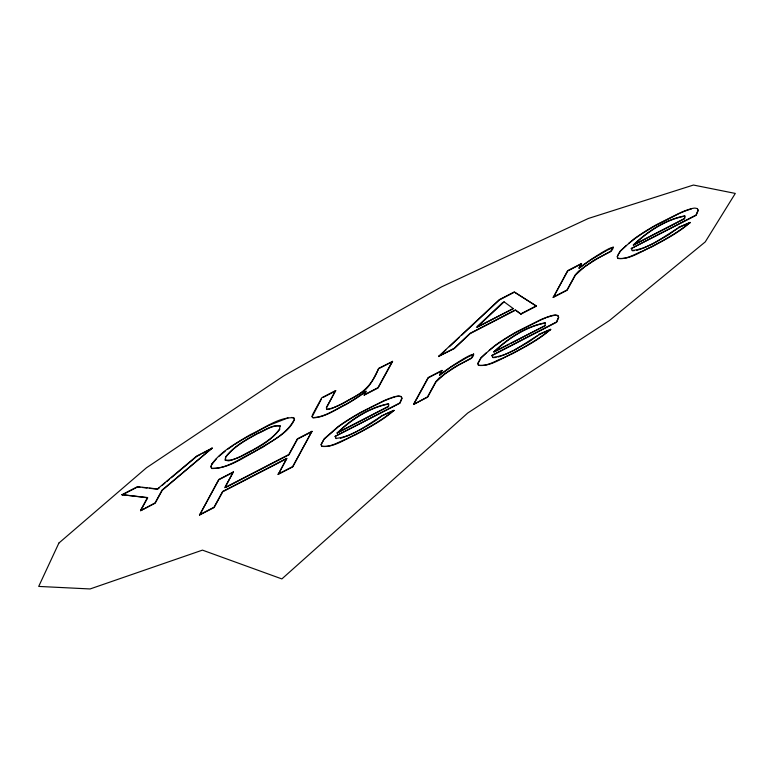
<?xml version="1.0" encoding="UTF-8"?>
<svg xmlns="http://www.w3.org/2000/svg" width="774" height="774" viewBox="0 0 774 774"><rect width="100%" height="100%" fill="white"/><g stroke="black" fill="none" stroke-linecap="round" stroke-linejoin="round"><path stroke-width="1.16" d="M388.509 406.611L388.519 403.767C369.595 407.356 350.341 419.508 337.212 433.121L388.509 406.611L388.664 404.028C369.382 407.646 351.367 419.634 337.212 433.121M545.06 325.351L545.215 322.777C525.933 326.396 507.918 338.383 493.773 351.87L545.215 325.612L511.014 343.288M684.748 217.852L684.855 216.139C665.563 219.748 647.548 231.736 633.403 245.223L684.7 218.713M312.135 416.838L321.336 399.074M321.152 444.808L323.745 439.826M477.848 363.819L481.022 358.023L486.12 352.963M617.333 256.92L617.923 255.207M211.012 466.935L211.612 465.222M294.372 419.256C286.457 435.201 268.123 442.757 253.853 452.064C240.356 457.966 226.743 469.218 211.486 468.26M140.491 510.434L147.544 497.547L121.992 494.683L147.689 497.808L140.645 510.695L155.052 502.916L162.095 490.029L212.144 448.088L162.25 490.29L155.197 503.177L140.645 510.695M199.44 514.778L213.992 507.251L222.622 491.471L286.719 458.343L278.234 474.385L286.864 458.605L222.777 491.732L214.146 507.512L199.586 515.039L218.742 479.483L233.293 471.966L225.418 486.894M199.586 515.039L218.887 479.745L233.438 472.227M233.293 471.966L224.702 487.678L288.789 454.551L297.38 438.839L311.941 431.312L292.785 466.857L278.234 474.385M225.911 487.388L288.934 454.812L297.535 439.1L312.086 431.573M326.57 407.675L335.616 390.599L321.761 397.759L312.57 414.574L311.98 416.576L313.006 417.854C324.935 417.467 335.394 409.639 345.852 404.618A35.256 5.515 -29.6 0 0 365.347 391.886L366.141 391.141L364.254 395.117L378.099 387.958L392.573 361.497L378.573 368.395C373.571 382.404 364.244 392.35 351.019 398.784C343.124 402.654 335.452 408.498 326.473 409.233M278.089 474.123L292.64 466.606L311.941 431.312M335.616 390.599L326.415 407.414L326.618 409.494L329.666 409.291M364.254 395.117L365.773 392.331M392.573 361.497L378.728 368.656C373.697 377.635 370.069 388.238 360.297 393.24M364.099 394.856L377.954 387.697L392.428 361.235M336.197 438.635L335.084 436.41L399.819 402.944L401.851 398.165L401.126 396.472L398.774 395.998A37.394 5.853 -29.6 0 0 383.836 400.738L360.423 412.523A41.999 6.569 -29.6 0 0 338.112 426.609L324.171 438.761L320.997 444.547L321.8 446.375C333.933 447.72 344.972 439.032 355.808 434.678C368.888 427.49 383.159 420.263 393.927 410.346C373.881 417.708 358.072 435.936 336.042 438.384M335.084 436.41L399.974 403.206L402.006 398.426L401.28 396.723L398.92 396.259A37.394 5.853 -29.6 0 0 396.23 396.627M413.655 404.047L428.128 377.586L441.983 370.427L439.642 375.235C440.638 373.184 483.44 344.188 471.443 358.352L458.798 364.922L445.253 373.561L435.946 381.988L427.654 397.149L413.809 404.309L427.509 396.888L435.801 381.727L439.003 378.186L453.632 367.621L471.289 358.091L473.591 353.892M413.809 404.309L428.283 377.847L442.128 370.688M441.983 370.427L439.497 374.974L440.435 374.49M581.467 263.528L578.981 268.075C580.5 266.333 622.896 237.183 610.928 251.453L598.283 258.023L584.738 266.662L575.43 275.089L567.139 290.25L553.294 297.409L567.613 270.687L581.467 263.528L579.126 268.336L590.814 259.832L606.487 250.631M553.294 297.409L567.768 270.948L581.613 263.789M553.139 297.148L566.994 289.989L575.285 274.828L578.488 271.287L593.116 260.722L610.773 251.192L613.076 246.993M496.037 357.453L492.893 357.646L491.79 355.411L556.525 321.955L558.557 317.176L557.831 315.473L555.471 315.008A37.394 5.853 -29.6 0 0 540.533 319.749L517.119 331.524A41.999 6.569 -29.6 0 0 494.809 345.61L480.877 357.762L477.703 363.557L478.506 365.386C490.629 366.721 501.678 358.043 512.514 353.689C525.594 346.5 539.865 339.264 550.624 329.347C530.577 336.709 514.778 354.937 492.748 357.385M491.935 355.672L556.67 322.207L558.702 317.437L557.977 315.734L555.626 315.26A37.394 5.853 -29.6 0 0 546.783 317.524M634.477 250.612L632.377 250.747L631.274 248.512L696.01 215.046L698.042 210.276L697.316 208.574L694.955 208.1A37.394 5.853 -29.6 0 0 680.027 212.85L656.613 224.624A41.999 6.569 -29.6 0 0 634.293 238.711L620.361 250.863L617.188 256.658L617.991 258.487C630.113 259.822 641.162 251.144 651.998 246.79C665.079 239.592 679.349 232.364 690.108 222.448C670.061 229.81 654.262 248.038 632.232 250.486M631.274 248.512L696.155 215.307L698.187 210.538L697.461 208.835M211.912 464.371L216.265 458.963M618.223 254.356L620.506 251.124L626.389 245.387M279.753 429.299C270.281 441.935 255.449 448.93 241.788 456.07M324.316 439.022L338.257 426.861A41.999 6.569 -29.6 0 1 360.568 412.784L368.385 408.575M493.918 352.122C508.063 338.644 526.078 326.647 545.37 323.039M513.278 308.594L504.126 301.87L502.481 302.721L476.397 327.325L513.278 308.594L477.597 327.044M477.413 326.763L504.126 301.87M438.635 356.33L454.135 348.329L470.041 333.333L515.349 309.91L520.95 314.128L536.45 306.117L514.284 291.924L499.259 299.693L438.635 356.33L454.28 348.59L470.186 333.594L515.494 310.171L520.95 314.128M438.79 356.591L445.814 350.032M449.326 346.742L458.992 337.716M461.623 335.248L499.404 299.954L514.429 292.185L536.45 306.117M219.206 456.147L225.147 451.252M121.992 494.683L137.491 486.682L157.461 488.965L196.654 456.099L212.144 448.088M149.382 488.278L157.606 489.226L159.425 487.697M162.163 485.404L164.901 483.111M166.72 481.583L169.458 479.29M171.277 477.761L196.799 456.36L200.93 454.222M441.451 374.036L451.319 366.731L467.003 357.53M377.867 418.995L382.153 415.241M393.927 410.346C379.608 422.053 363.122 430.731 346.617 438.916C338.683 441.77 330.401 447.778 321.655 446.114M537.224 335.906L528.981 341.789L514.516 350.032M677.598 228.311L668.465 234.89L654.968 242.61M550.624 329.347C536.305 341.053 519.818 349.732 503.323 357.917C495.379 360.771 487.098 366.789 478.361 365.125M690.108 222.448C675.789 234.154 659.303 242.833 642.807 251.018C634.864 253.872 626.582 259.89 617.846 258.226M628.73 243.346L634.448 238.972A41.999 6.569 -29.6 0 1 656.758 224.886L679.175 213.566M489.245 350.245L494.963 345.872A41.999 6.569 -29.6 0 1 501.61 341.276M228.001 449.065L233.729 445.118M373.203 422.159L376.938 419.624M234.686 444.45L242.252 439.68M359.329 393.956L342.969 403.554L330.779 408.885M365.57 426.822L372.275 422.788M243.181 439.139L268.704 425.448L287.976 417.921M358.778 430.499L364.602 427.345M122.147 494.944L137.637 486.933L139.988 487.204M202.991 453.158L212.289 448.349M322.981 397.468L335.761 390.86M520.805 313.867L536.295 305.856M337.067 432.859L388.364 406.35M494.983 351.57L508.876 344.391M607.455 250.147L613.221 247.254M467.97 357.046L473.736 354.153M369.372 408.053L383.981 401A37.394 5.853 -29.6 0 1 390.086 398.523M643.823 247.961L654.001 243.133M504.338 354.86L513.491 350.516M357.811 431.031L347.642 435.849L340.376 438.384M240.801 456.563L231.765 460.143M690.253 222.709L678.334 227.353M550.769 329.608L538.849 334.252M383.372 415.058L394.072 410.607M636.567 250.486L642.788 248.319M498.117 357.027L503.303 355.218M230.729 460.385L228.669 460.859L225.321 460.278L225.756 457.211C233.932 446.511 246.132 439.942 257.713 433.575C264.824 430.818 272.216 424.742 280.14 426.097M312.851 417.592C324.79 417.205 335.239 409.378 345.707 404.367A35.256 5.515 -29.6 0 0 365.202 391.625M142.339 487.475L147.031 488.017M291.653 417.418L293.849 417.95M680.172 213.102A37.394 5.853 -29.6 0 1 691.317 208.999M391.189 398.117A37.394 5.853 -29.6 0 1 395.127 396.898M545.844 317.882A37.394 5.853 -29.6 0 0 540.687 320.01L517.274 331.785A41.999 6.569 -29.6 0 0 502.5 340.695M684.7 215.878L684.555 218.452L633.258 244.961C647.403 231.484 665.417 219.487 684.7 215.878M279.985 425.835L279.608 429.038C272.912 438.519 262.492 444.276 252.73 450.071C243.984 453.835 235.151 461.498 225.176 460.017L225.611 456.95C233.787 446.25 245.977 439.68 257.568 433.314C264.679 430.557 272.071 424.481 279.985 425.835M211.757 464.11L210.867 466.674L211.631 468.522C230.101 468.744 246.364 455.16 262.531 447.401C273.909 439.458 288.576 432.782 294.517 419.518L293.704 417.689C278.098 417.225 264.292 428.419 250.476 434.543C236.699 442.951 221.461 450.797 211.757 464.11M58.892 543.048L38.7 586.421L90.084 588.956L202.459 550.13L281.871 578.923L467.767 412.997L609.506 320.484L705.249 241.904L735.3 193.423L693.456 185.044L588.346 218.471L441.615 286.835L283.468 376.058L146.489 467.757L58.892 543.048"/></g></svg>
